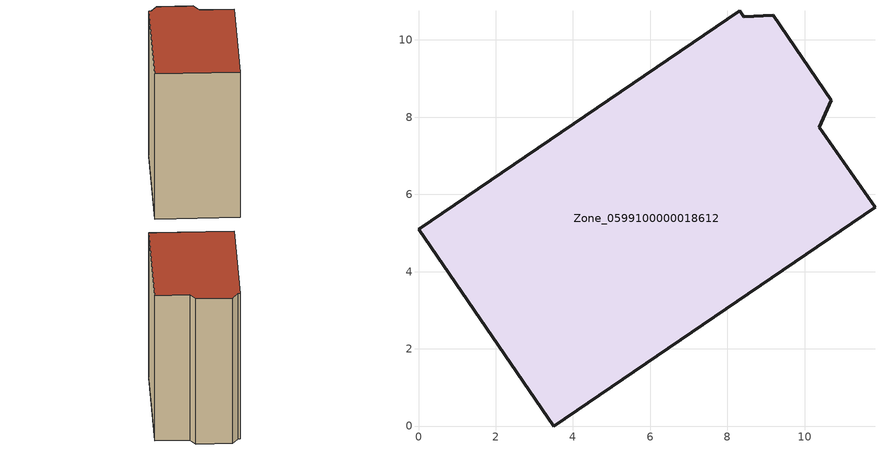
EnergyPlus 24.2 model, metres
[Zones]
Zone_0599100000018612
 floor ground (C_G): 0,5.1 8.32,10.75 8.42,10.6 9.19,10.64 10.69,8.44 10.38,7.74 11.82,5.66 3.5,0 z0
 wall outside (C_F): 3.5,0 11.82,5.66 10.38,7.74 10.69,8.44 9.19,10.64 8.42,10.6 8.32,10.75 0,5.1 3.5,0 z0:11.69
 roof outside (C_R): 8.32,10.75 0,5.1 3.5,0 11.82,5.66 10.38,7.74 10.69,8.44 9.19,10.64 8.42,10.6 z11.69
[BUILDING]
Pand.0599100000018612: North Axis=0; Terrain=City; Loads Convergence Tolerance Value=0.04; Temperature Convergence Tolerance Value=0.4; Solar Distribution=FullExterior; Maximum Number of Warmup Days=25; Minimum Number of Warmup Days=1
[Site:Location]
Rotterdam.The.Hague.AP_ZH_NLD Design_Conditions: Latitude=51.96; Longitude=4.45; Time Zone=1; Elevation=-4.5
[SITE:GROUNDTEMPERATURE:BUILDINGSURFACE]
18, 18, 18, 18, 18, 18, 18, 18, 18, 18, 18, 18
[MATERIAL] Thermal Absorptance=0.9; Solar Absorptance=0.7; Visible Absorptance=0.7
Name | Roughness | Thickness | Conductivity | Density | Specific Heat
G.TI.1946 | MediumSmooth | 0.15 | 1 | 540 | 1210
F.TI.1946 | Rough | 0.3 | 0.857143 | 1920 | 840
R.TI.1946 | MediumRough | 0.2 | 0.1 | 1500 | 1000
[CONSTRUCTION]
C_G: G.TI.1946
C_F: F.TI.1946
C_R: R.TI.1946
[ZONE]
Zone_0599100000018612: Type=1; Multiplier=1; Ceiling Height=Autocalculate; Volume=Autocalculate; Floor Area=autocalculate; Part of Total Floor Area=Yes
[ZONEINFILTRATION:DESIGNFLOWRATE]
Infil_Zone_0599100000018612: Zone or ZoneList or Space or SpaceList=Zone_0599100000018612; Schedule=AlwaysOn; Design Flow Rate Calculation Method=Flow/Area; Flow Rate per Floor Area=0.003; Constant Term Coefficient=1; Temperature Term Coefficient=0; Velocity Term Coefficient=0; Velocity Squared Term Coefficient=0
[HVACTEMPLATE:ZONE:IDEALLOADSAIRSYSTEM]
Zone_0599100000018612: Maximum Heating Supply Air Temperature=50; Minimum Cooling Supply Air Temperature=13; Maximum Heating Supply Air Humidity Ratio=0.0156; Minimum Cooling Supply Air Humidity Ratio=0.0077; Heating Limit=NoLimit; Cooling Limit=NoLimit; Dehumidification Control Type=ConstantSensibleHeatRatio; Cooling Sensible Heat Ratio=0.7; Dehumidification Setpoint=60; Humidification Control Type=None; Humidification Setpoint=30; Outdoor Air Method=None; Outdoor Air Flow Rate per Person=0.00944; Outdoor Air Flow Rate per Zone Floor Area=0; Outdoor Air Flow Rate per Zone=0; Demand Controlled Ventilation Type=None; Outdoor Air Economizer Type=NoEconomizer; Heat Recovery Type=None; Sensible Heat Recovery Effectiveness=0.7; Latent Heat Recovery Effectiveness=0.65
[ZONECONTROL:THERMOSTAT]
ThermostatControl_Zone_0599100000018612: Zone or ZoneList=Zone_0599100000018612; Control Type Schedule=DualSetpointControlType; Control 1=Thermostat_Zone_0599100000018612; Temperature Difference Between Cutout And Setpoint=0
[THERMOSTATSETPOINT:DUALSETPOINT]
Thermostat_Zone_0599100000018612: Heating Setpoint Temperature Schedule=HeatingSetpoint_Zone_0599100000018612; Cooling Setpoint Temperature Schedule=CoolingSetpoint_Zone_0599100000018612
[SCHEDULE:COMPACT]
HeatingSetpoint_Zone_0599100000018612: Through: 12/31, For: AllDays, Until: 24:00, 21
CoolingSetpoint_Zone_0599100000018612: Through: 12/31, For: AllDays, Until: 24:00, 24
DualSetpointControlType: Through: 12/31, For: AllDays, Until: 24:00, 4
AlwaysOn: Through: 12/31, For: AllDays, Until: 24:00, 1
